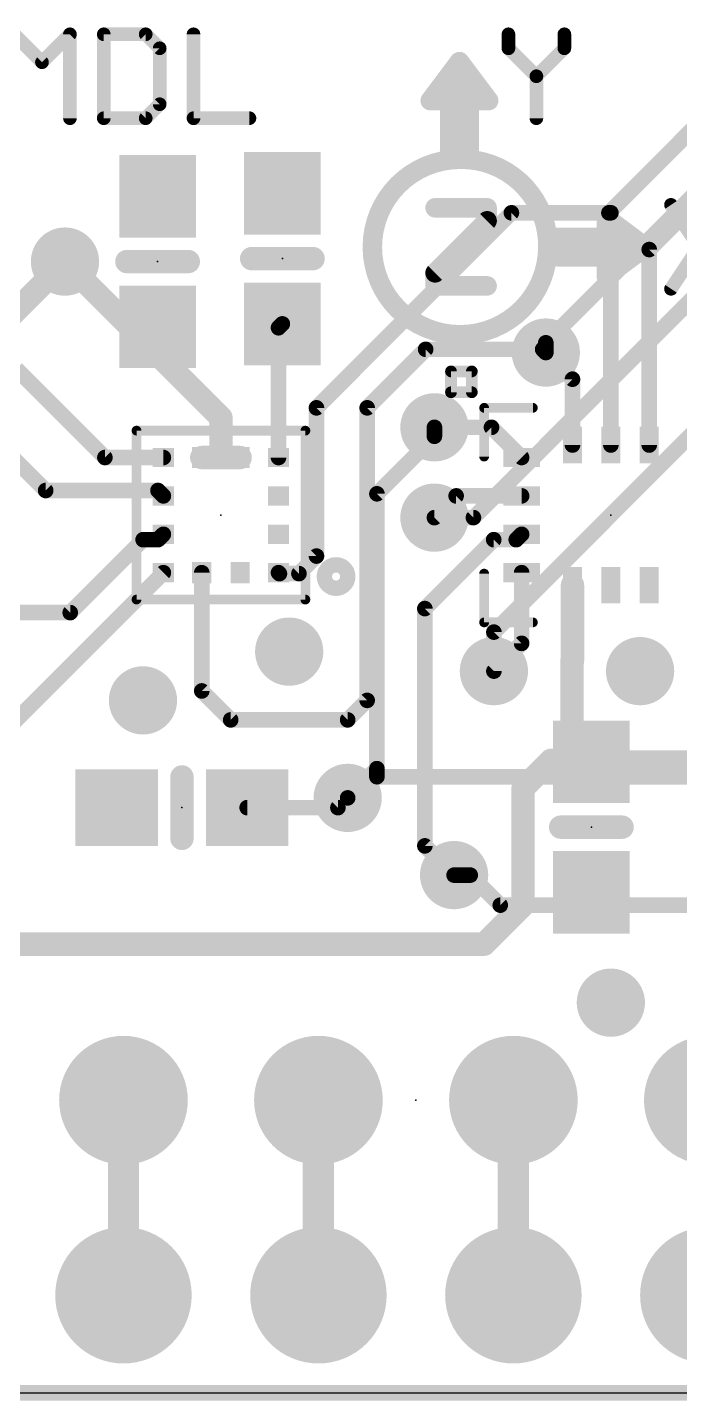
# Model space of a CAD drawing. Extents: x -6.4 to 50.9, y -4.9 to 29.2.
# Drawn here: x 20.34 to 28.83, y -0.1 to 17.78 of the extents above; entities that cross this region are included whole.
import ezdxf

# ---------------------------------------------------------------- set-up
doc = ezdxf.new("R2010")
doc.units = 0
for name, color, linetype in [('1', 12, 'CONTINUOUS'), ('16', 5, 'CONTINUOUS'), ('17', 110, 'CONTINUOUS'), ('18', 110, 'CONTINUOUS'), ('20', 53, 'CONTINUOUS'), ('21', 40, 'CONTINUOUS'), ('23', 40, 'CONTINUOUS')]:
    doc.layers.add(name, color=color, linetype=linetype)

# ---------------------------------------------------------------- blocks, each defined once
blk = doc.blocks.new('RECT')
blk.add_solid([(-0.5, -0.5), (0.5, -0.5), (-0.5, 0.5), (0.5, 0.5)])
blk = doc.blocks.new('ROUNDP')
at = {"const_width": 0.5}
blk.add_lwpolyline([(0, -0.25, 1), (0, 0.25, 1), (0, -0.25)], format="xyb", dxfattribs=at)
blk = doc.blocks.new('ROUNDV')
at = {"const_width": 0.5}
blk.add_lwpolyline([(0, -0.25, 1), (0, 0.25, 1), (0, -0.25)], format="xyb", dxfattribs=at)

msp = doc.modelspace()

# ---------------------------------------------------------------- linework, layer by layer
at = {"layer": '1'}
for points, const_width in [([(27.9146, 15.367), (30.2006, 17.653)], 0.2032), ([(30.4935, 16.9418), (28.44, 14.8883)], 0.2032), ([(24.1046, 12.827), (26.6446, 15.367)], 0.2032), ([(26.6446, 15.367), (27.9146, 15.367)], 0.2032), ([(27.9146, 15.367), (27.94, 15.367)], 0.2032), ([(27.94, 12.3425), (27.94, 15.367)], 0.2032), ([(21.971, 13.589), (20.828, 14.732)], 0.3048), ([(28.44, 12.3425), (28.44, 14.8883)], 0.2032), ([(22.0345, 13.882), (21.971, 13.8185)], 0.3048), ([(21.971, 13.8185), (21.971, 13.589)], 0.3048), ([(22.0345, 13.882), (22.098, 13.8185)], 0.3048), ([(22.098, 13.8185), (22.098, 13.462)], 0.3048), ([(23.61, 13.87), (23.6601, 13.9201)], 0.2032), ([(23.61, 12.18), (23.61, 13.87)], 0.2032), ([(22.098, 13.462), (21.971, 13.589)], 0.3048), ([(22.86, 12.7), (22.098, 13.462)], 0.3048), ([(24.765, 12.827), (25.527, 13.589)], 0.2032), ([(27.051, 13.589), (25.527, 13.589)], 0.2032), ([(27.0927, 13.5473), (27.051, 13.589)], 0.2032), ([(27.0927, 13.5473), (27.44, 13.2)], 0.2032), ([(21.348, 12.18), (20.193, 13.335)], 0.2032), ([(27.44, 12.3425), (27.44, 13.2)], 0.2032), ([(24.1046, 10.8966), (24.1046, 12.827)], 0.2032), ([(24.765, 9.017), (24.765, 12.827)], 0.2032), ([(20.5763, 11.7502), (19.6265, 12.7)], 0.2032), ([(22.86, 12.18), (22.86, 12.7)], 0.3048), ([(26.3845, 12.573), (25.6413, 12.573)], 0.2032), ([(26.7775, 12.18), (26.3845, 12.573)], 0.2032), ([(22.11, 12.18), (21.348, 12.18)], 0.2032), ([(22.86, 12.18), (22.61, 12.18)], 0.3048), ([(23.11, 12.18), (22.86, 12.18)], 0.3048), ([(22.0398, 11.7502), (20.5763, 11.7502)], 0.2032), ([(22.11, 11.68), (22.0398, 11.7502)], 0.2032), ([(25.9243, 11.68), (25.6413, 11.397)], 0.2032), ([(26.7775, 11.68), (25.9243, 11.68)], 0.2032), ([(22.11, 11.18), (22.0398, 11.1098)], 0.2032), ([(26.7775, 11.18), (26.7073, 11.1098)], 0.2032), ([(21.8463, 11.1098), (20.8965, 10.16)], 0.2032), ([(22.0398, 11.1098), (21.8463, 11.1098)], 0.2032), ([(26.4138, 11.1098), (25.5167, 10.2127)], 0.2032), ([(26.7073, 11.1098), (26.4138, 11.1098)], 0.2032), ([(23.876, 10.668), (24.1046, 10.8966)], 0.2032), ([(22.11, 10.68), (19.05, 7.62)], 0.2032), ([(22.61, 10.68), (22.61, 9.14)], 0.2032), ([(23.61, 10.68), (23.622, 10.668)], 0.2032), ([(23.876, 10.668), (23.622, 10.668)], 0.2032), ([(26.7775, 10.68), (26.7775, 9.7595)], 0.2032), ([(27.44, 10.5175), (27.44, 9.533)], 0.3048), ([(20.8965, 10.16), (19.05, 10.16)], 0.2032), ([(25.5167, 10.2127), (25.5167, 7.1223)], 0.2032), ([(26.7775, 9.7595), (26.416, 9.398)], 0.2032), ([(27.432, 9.525), (27.44, 9.533)], 0.3048), ([(27.432, 8.47), (27.432, 9.525)], 0.3048), ([(22.61, 9.14), (22.987, 8.763)], 0.2032), ([(24.511, 8.763), (24.765, 9.017)], 0.2032), ([(22.987, 8.763), (24.511, 8.763)], 0.2032), ([(27.6665, 8.2355), (27.432, 8.47)], 0.3048), ([(26.797, 7.874), (27.1585, 8.2355)], 0.3048), ([(27.1585, 8.2355), (27.6665, 8.2355)], 0.3048), ([(27.686, 8.216), (27.6665, 8.2355)], 0.3048), ([(27.686, 8.216), (29.464, 8.216)], 0.3048), ([(26.797, 6.35), (26.797, 7.874)], 0.3048), ([(23.202, 7.62), (24.384, 7.62)], 0.2032), ([(24.384, 7.62), (24.511, 7.747)], 0.2032), ([(25.5167, 7.1223), (25.8977, 6.7413)], 0.2032), ([(26.289, 5.842), (26.797, 6.35)], 0.3048), ([(12.7, 5.842), (26.289, 5.842)], 0.3048), ([(21.59, 1.27), (21.59, 3.81)], 0.4064), ([(24.13, 1.27), (24.13, 3.81)], 0.4064), ([(26.67, 3.81), (26.67, 1.27)], 0.4064), ([(50.8, 0), (0, 0)], 0.2032)]:
    msp.add_lwpolyline(points, dxfattribs=dict(at, const_width=const_width))
for points, const_width in [([(26.6446, 15.4178, 1), (26.6446, 15.3162)], 0.1016), ([(26.6805, 15.3311, 1), (26.6087, 15.4029)], 0.1016), ([(27.9146, 15.4178, 1), (27.9146, 15.3162)], 0.1016), ([(27.8787, 15.4029, 1), (27.9505, 15.3311)], 0.1016), ([(27.9908, 15.367, 1), (27.8892, 15.367)], 0.1016), ([(27.9146, 15.3162, 1), (27.9146, 15.4178)], 0.1016), ([(27.94, 15.3162, 1), (27.94, 15.4178)], 0.1016), ([(20.8819, 14.7859, 1), (20.7741, 14.6781)], 0.1524), ([(28.4908, 14.8883, 1), (28.3892, 14.8883)], 0.1016), ([(28.4041, 14.9242, 1), (28.4759, 14.8524)], 0.1016), ([(22.0472, 13.8185, 1), (21.8948, 13.8185)], 0.1524), ([(21.9171, 13.8724, 1), (22.0249, 13.7646)], 0.1524), ([(22.0884, 13.9359, 1), (21.9806, 13.8281)], 0.1524), ([(22.0884, 13.8281, 1), (21.9806, 13.9359)], 0.1524), ([(22.1742, 13.8185, 1), (22.0218, 13.8185)], 0.1524), ([(22.0441, 13.7646, 1), (22.1519, 13.8724)], 0.1524), ([(23.6608, 13.87, 1), (23.5592, 13.87)], 0.1016), ([(23.5741, 13.9059, 1), (23.6459, 13.8341)], 0.1016), ([(23.696, 13.8842, 1), (23.6242, 13.956)], 0.1016), ([(22.0249, 13.6429, 1), (21.9171, 13.5351)], 0.1524), ([(21.8948, 13.589, 1), (22.0472, 13.589)], 0.1524), ([(21.9171, 13.5351, 1), (22.0249, 13.6429)], 0.1524), ([(22.1519, 13.5159, 1), (22.0441, 13.4081)], 0.1524), ([(22.0441, 13.4081, 1), (22.1519, 13.5159)], 0.1524), ([(25.527, 13.6398, 1), (25.527, 13.5382)], 0.1016), ([(25.5629, 13.5531, 1), (25.4911, 13.6249)], 0.1016), ([(27.0869, 13.6249, 1), (27.0151, 13.5531)], 0.1016), ([(27.1286, 13.5833, 1), (27.0567, 13.5114)], 0.1016), ([(27.051, 13.5382, 1), (27.051, 13.6398)], 0.1016), ([(27.0567, 13.5114, 1), (27.1286, 13.5833)], 0.1016), ([(22.0218, 13.462, 1), (22.1742, 13.462)], 0.1524), ([(27.4908, 13.2, 1), (27.3892, 13.2)], 0.1016), ([(27.4041, 13.1641, 1), (27.4759, 13.2359)], 0.1016), ([(24.1554, 12.827, 1), (24.0538, 12.827)], 0.1016), ([(24.0687, 12.8629, 1), (24.1405, 12.7911)], 0.1016), ([(24.8158, 12.827, 1), (24.7142, 12.827)], 0.1016), ([(24.7291, 12.8629, 1), (24.8009, 12.7911)], 0.1016), ([(22.9362, 12.7, 1), (22.7838, 12.7)], 0.1524), ([(22.8061, 12.6461, 1), (22.9139, 12.7539)], 0.1524), ([(25.6413, 12.6238, 1), (25.6413, 12.5222)], 0.1016), ([(26.4204, 12.6089, 1), (26.3486, 12.5371)], 0.1016), ([(26.3845, 12.5222, 1), (26.3845, 12.6238)], 0.1016), ([(27.3892, 12.3425, 1), (27.4908, 12.3425)], 0.1016), ([(27.8892, 12.3425, 1), (27.9908, 12.3425)], 0.1016), ([(28.3892, 12.3425, 1), (28.4908, 12.3425)], 0.1016), ([(21.348, 12.2308, 1), (21.348, 12.1292)], 0.1016), ([(21.3121, 12.1441, 1), (21.3839, 12.2159)], 0.1016), ([(22.11, 12.1292, 1), (22.11, 12.2308)], 0.1016), ([(22.61, 12.2562, 1), (22.61, 12.1038)], 0.1524), ([(22.86, 12.2562, 1), (22.86, 12.1038)], 0.1524), ([(22.7838, 12.18, 1), (22.9362, 12.18)], 0.1524), ([(22.86, 12.1038, 1), (22.86, 12.2562)], 0.1524), ([(23.11, 12.1038, 1), (23.11, 12.2562)], 0.1524), ([(23.5592, 12.18, 1), (23.6608, 12.18)], 0.1016), ([(26.7416, 12.1441, 1), (26.8134, 12.2159)], 0.1016), ([(20.5763, 11.801, 1), (20.5763, 11.6994)], 0.1016), ([(20.5403, 11.7143, 1), (20.6122, 11.7861)], 0.1016), ([(22.0757, 11.7861, 1), (22.0039, 11.7143)], 0.1016), ([(22.0398, 11.6994, 1), (22.0398, 11.801)], 0.1016), ([(22.0741, 11.6441, 1), (22.1459, 11.7159)], 0.1016), ([(25.9243, 11.7308, 1), (25.9243, 11.6292)], 0.1016), ([(25.9602, 11.6441, 1), (25.8884, 11.7159)], 0.1016), ([(26.7775, 11.6292, 1), (26.7775, 11.7308)], 0.1016), ([(25.6054, 11.4329, 1), (25.6772, 11.3611)], 0.1016), ([(22.1459, 11.1441, 1), (22.0741, 11.2159)], 0.1016), ([(26.8134, 11.1441, 1), (26.7416, 11.2159)], 0.1016), ([(21.8463, 11.1606, 1), (21.8463, 11.059)], 0.1016), ([(21.8822, 11.0739, 1), (21.8103, 11.1457)], 0.1016), ([(22.0039, 11.1457, 1), (22.0757, 11.0739)], 0.1016), ([(22.0398, 11.059, 1), (22.0398, 11.1606)], 0.1016), ([(26.4138, 11.1606, 1), (26.4138, 11.059)], 0.1016), ([(26.4497, 11.0739, 1), (26.3778, 11.1457)], 0.1016), ([(26.6714, 11.1457, 1), (26.7432, 11.0739)], 0.1016), ([(26.7073, 11.059, 1), (26.7073, 11.1606)], 0.1016), ([(24.0538, 10.8966, 1), (24.1554, 10.8966)], 0.1016), ([(24.1405, 10.8607, 1), (24.0687, 10.9325)], 0.1016), ([(22.1459, 10.6441, 1), (22.0741, 10.7159)], 0.1016), ([(22.6608, 10.68, 1), (22.5592, 10.68)], 0.1016), ([(23.6459, 10.7159, 1), (23.5741, 10.6441)], 0.1016), ([(23.622, 10.7188, 1), (23.622, 10.6172)], 0.1016), ([(23.5861, 10.6321, 1), (23.6579, 10.7039)], 0.1016), ([(23.8401, 10.7039, 1), (23.9119, 10.6321)], 0.1016), ([(23.876, 10.6172, 1), (23.876, 10.7188)], 0.1016), ([(26.8283, 10.68, 1), (26.7267, 10.68)], 0.1016), ([(27.5162, 10.5175, 1), (27.3638, 10.5175)], 0.1524), ([(20.8605, 10.1959, 1), (20.9324, 10.1241)], 0.1016), ([(20.8965, 10.1092, 1), (20.8965, 10.2108)], 0.1016), ([(25.5675, 10.2127, 1), (25.4659, 10.2127)], 0.1016), ([(25.4808, 10.2487, 1), (25.5526, 10.1768)], 0.1016), ([(26.8134, 9.7236, 1), (26.7416, 9.7954)], 0.1016), ([(26.7267, 9.7595, 1), (26.8283, 9.7595)], 0.1016), ([(27.5082, 9.525, 1), (27.3558, 9.525)], 0.1524), ([(27.4939, 9.4791, 1), (27.3861, 9.5869)], 0.1524), ([(26.3801, 9.4339, 1), (26.4519, 9.3621)], 0.1016), ([(27.3781, 9.5789, 1), (27.4859, 9.4711)], 0.1524), ([(27.3638, 9.533, 1), (27.5162, 9.533)], 0.1524), ([(22.6459, 9.1759, 1), (22.5741, 9.1041)], 0.1016), ([(22.5592, 9.14, 1), (22.6608, 9.14)], 0.1016), ([(24.7142, 9.017, 1), (24.8158, 9.017)], 0.1016), ([(24.8009, 8.9811, 1), (24.7291, 9.0529)], 0.1016), ([(22.987, 8.8138, 1), (22.987, 8.7122)], 0.1016), ([(22.9511, 8.7271, 1), (23.0229, 8.7989)], 0.1016), ([(24.4751, 8.7989, 1), (24.5469, 8.7271)], 0.1016), ([(24.511, 8.7122, 1), (24.511, 8.8138)], 0.1016), ([(27.4859, 8.5239, 1), (27.3781, 8.4161)], 0.1524), ([(27.3558, 8.47, 1), (27.5082, 8.47)], 0.1524), ([(27.1585, 8.3117, 1), (27.1585, 8.1593)], 0.1524), ([(27.2124, 8.1816, 1), (27.1046, 8.2894)], 0.1524), ([(27.7204, 8.2894, 1), (27.6126, 8.1816)], 0.1524), ([(27.686, 8.2922, 1), (27.686, 8.1398)], 0.1524), ([(27.6126, 8.1816, 1), (27.7204, 8.2894)], 0.1524), ([(27.6321, 8.1621, 1), (27.7399, 8.2699)], 0.1524), ([(27.6665, 8.1593, 1), (27.6665, 8.3117)], 0.1524), ([(26.8732, 7.874, 1), (26.7208, 7.874)], 0.1524), ([(26.7431, 7.9279, 1), (26.8509, 7.8201)], 0.1524), ([(23.202, 7.6708, 1), (23.202, 7.5692)], 0.1016), ([(24.3481, 7.6559, 1), (24.4199, 7.5841)], 0.1016), ([(24.384, 7.5692, 1), (24.384, 7.6708)], 0.1016), ([(24.5469, 7.7111, 1), (24.4751, 7.7829)], 0.1016), ([(25.5526, 7.1582, 1), (25.4808, 7.0864)], 0.1016), ([(25.4659, 7.1223, 1), (25.5675, 7.1223)], 0.1016), ([(25.8618, 6.7054, 1), (25.9336, 6.7772)], 0.1016), ([(26.8509, 6.2961, 1), (26.7431, 6.4039)], 0.1524), ([(26.7208, 6.35, 1), (26.8732, 6.35)], 0.1524), ([(26.2351, 5.8959, 1), (26.3429, 5.7881)], 0.1524), ([(26.289, 5.7658, 1), (26.289, 5.9182)], 0.1524), ([(21.6916, 3.81, 1), (21.4884, 3.81)], 0.2032), ([(24.2316, 3.81, 1), (24.0284, 3.81)], 0.2032), ([(26.7716, 3.81, 1), (26.5684, 3.81)], 0.2032), ([(21.4884, 1.27, 1), (21.6916, 1.27)], 0.2032), ([(24.0284, 1.27, 1), (24.2316, 1.27)], 0.2032), ([(26.5684, 1.27, 1), (26.7716, 1.27)], 0.2032)]:
    msp.add_lwpolyline(points, format="xyb", dxfattribs=dict(at, const_width=const_width))
at = {"layer": '16'}
for points, const_width in [([(30.9443, 17.526), (27.0927, 13.6743)], 0.2032), ([(30.0863, 15.334), (26.1493, 11.397)], 0.2032), ([(26.416, 9.906), (31.75, 15.24)], 0.2032), ([(20.828, 14.732), (20.066, 13.97)], 0.3048), ([(27.0927, 13.5473), (27.0927, 13.6743)], 0.2032), ([(25.6413, 12.4567), (24.892, 11.7074)], 0.2032), ([(25.6413, 12.573), (25.6413, 12.4567)], 0.2032), ([(24.892, 11.7074), (24.892, 8.128)], 0.2032), ([(25.6413, 11.397), (26.1493, 11.397)], 0.2032), ([(26.416, 9.398), (26.416, 9.906)], 0.2032), ([(24.511, 7.747), (24.892, 8.128)], 0.2032), ([(24.892, 8.128), (24.892, 8.0228)], 0.2032), ([(24.892, 8.0228), (28.9778, 8.0228)], 0.2032), ([(25.8977, 6.7413), (26.108, 6.7413)], 0.2032), ([(26.4993, 6.35), (26.108, 6.7413)], 0.2032), ([(26.4993, 6.35), (37.846, 6.35)], 0.2032), ([(50.8, 0), (0, 0)], 0.2032)]:
    msp.add_lwpolyline(points, dxfattribs=dict(at, const_width=const_width))
for points, const_width in [([(20.8819, 14.6781, 1), (20.7741, 14.7859)], 0.1524), ([(27.1435, 13.6743, 1), (27.0419, 13.6743)], 0.1016), ([(27.0567, 13.7103, 1), (27.1286, 13.6384)], 0.1016), ([(27.0419, 13.5473, 1), (27.1435, 13.5473)], 0.1016), ([(25.6921, 12.573, 1), (25.5905, 12.573)], 0.1016), ([(25.6772, 12.4208, 1), (25.6054, 12.4926)], 0.1016), ([(25.5905, 12.4567, 1), (25.6921, 12.4567)], 0.1016), ([(24.9428, 11.7074, 1), (24.8412, 11.7074)], 0.1016), ([(24.8561, 11.7433, 1), (24.9279, 11.6715)], 0.1016), ([(25.6413, 11.4478, 1), (25.6413, 11.3462)], 0.1016), ([(26.1134, 11.4329, 1), (26.1852, 11.3611)], 0.1016), ([(26.1493, 11.3462, 1), (26.1493, 11.4478)], 0.1016), ([(26.4668, 9.906, 1), (26.3652, 9.906)], 0.1016), ([(26.3801, 9.9419, 1), (26.4519, 9.8701)], 0.1016), ([(26.3652, 9.398, 1), (26.4668, 9.398)], 0.1016), ([(24.9428, 8.128, 1), (24.8412, 8.128)], 0.1016), ([(24.9279, 8.0921, 1), (24.8561, 8.1639)], 0.1016), ([(24.8412, 8.128, 1), (24.9428, 8.128)], 0.1016), ([(24.892, 8.0736, 1), (24.892, 7.972)], 0.1016), ([(24.8412, 8.0228, 1), (24.9428, 8.0228)], 0.1016), ([(24.4751, 7.7829, 1), (24.5469, 7.7111)], 0.1016), ([(25.8977, 6.7921, 1), (25.8977, 6.6905)], 0.1016), ([(26.1439, 6.7772, 1), (26.0721, 6.7054)], 0.1016), ([(26.108, 6.6905, 1), (26.108, 6.7921)], 0.1016), ([(26.4993, 6.4008, 1), (26.4993, 6.2992)], 0.1016), ([(26.4634, 6.3141, 1), (26.5352, 6.3859)], 0.1016)]:
    msp.add_lwpolyline(points, format="xyb", dxfattribs=dict(at, const_width=const_width))
at = {"layer": '20'}
msp.add_line((2.54, 0), (48.26, 0), dxfattribs=at)
at = {"layer": '21'}
for points, const_width in [([(20.1637, 17.692), (20.5281, 17.3277)], 0.1778), ([(20.5281, 17.3277), (20.8924, 17.692)], 0.1778), ([(20.8924, 17.692), (20.8924, 16.5989)], 0.1778), ([(21.3331, 17.692), (21.3331, 16.5989)], 0.1778), ([(21.8797, 17.692), (21.3331, 17.692)], 0.1778), ([(22.0618, 17.5098), (21.8797, 17.692)], 0.1778), ([(22.5025, 17.692), (22.5025, 16.5989)], 0.1778), ([(26.6055, 17.692), (26.6055, 17.5098)], 0.1778), ([(27.3343, 17.5098), (27.3343, 17.692)], 0.1778), ([(22.0618, 16.7811), (22.0618, 17.5098)], 0.1778), ([(26.6055, 17.5098), (26.9699, 17.1455)], 0.1778), ([(26.9699, 17.1455), (27.3343, 17.5098)], 0.1778), ([(25.5865, 16.8285), (25.9675, 17.3365)], 0.254), ([(25.9191, 17.272), (26.0159, 17.272)], 0.254), ([(25.9675, 17.3365), (26.3485, 16.8285)], 0.254), ([(26.9699, 17.1455), (26.9699, 16.5989)], 0.1778), ([(25.7286, 17.018), (26.2064, 17.018)], 0.254), ([(21.8797, 16.5989), (22.0618, 16.7811)], 0.1778), ([(25.8405, 16.8285), (25.5865, 16.8285)], 0.254), ([(25.8405, 16.1935), (25.8405, 16.8285)], 0.254), ([(25.8405, 16.764), (26.0945, 16.764)], 0.254), ([(26.3485, 16.8285), (26.0945, 16.8285)], 0.254), ([(26.0945, 16.8285), (26.0945, 16.1935)], 0.254), ([(21.3331, 16.5989), (21.8797, 16.5989)], 0.1778), ([(22.5025, 16.5989), (23.2312, 16.5989)], 0.1778), ([(25.8405, 16.51), (26.0945, 16.51)], 0.254), ([(25.8405, 16.256), (26.0945, 16.256)], 0.254), ([(26.0945, 16.1935), (25.8405, 16.1935)], 0.254), ([(25.65, 15.4324), (26.3279, 15.4324)], 0.254), ([(26.3279, 15.4324), (26.3279, 15.2629)], 0.254), ([(28.7234, 15.4705), (29.4522, 14.3774)], 0.1778), ([(29.4522, 15.4705), (28.7234, 14.3774)], 0.1778), ([(26.3279, 15.2629), (25.65, 14.585)], 0.254), ([(27.8805, 15.0485), (27.8805, 15.3025)], 0.254), ([(27.8805, 15.3025), (28.3885, 14.9215)], 0.254), ([(27.8805, 15.24), (27.9638, 15.24)], 0.254), ([(27.2455, 14.7945), (27.2455, 15.0485)], 0.254), ([(27.2455, 15.0485), (27.8805, 15.0485)], 0.254), ([(27.2455, 14.986), (28.3025, 14.986)], 0.254), ([(28.3885, 14.9215), (27.8805, 14.5405)], 0.254), ([(21.6345, 14.732), (22.4345, 14.732)], 0.3048), ([(23.2601, 14.7701), (24.0601, 14.7701)], 0.3048), ([(27.8805, 14.7945), (27.2455, 14.7945)], 0.254), ([(27.8805, 14.5405), (27.8805, 14.7945)], 0.254), ([(27.8805, 14.732), (28.1358, 14.732)], 0.254), ([(25.65, 14.585), (25.65, 14.4155)], 0.254), ([(25.65, 14.4155), (26.3279, 14.4155)], 0.254), ([(25.8572, 13.0302), (25.8572, 13.3014)], 0.1524), ([(25.8572, 13.3014), (26.1284, 13.3014)], 0.1524), ([(26.1284, 13.3014), (26.1284, 13.0302)], 0.1524), ([(26.1284, 13.0302), (25.8572, 13.0302)], 0.1524), ([(26.924, 12.827), (26.289, 12.827)], 0.127), ([(26.289, 12.827), (26.289, 12.192)], 0.127), ([(21.76, 10.33), (21.76, 12.53)], 0.127), ([(21.76, 12.53), (23.96, 12.53)], 0.127), ([(23.96, 12.53), (23.96, 10.33)], 0.127), ([(26.289, 10.668), (26.289, 10.033)], 0.127), ([(23.96, 10.33), (21.76, 10.33)], 0.127), ([(26.289, 10.033), (26.924, 10.033)], 0.127), ([(22.352, 8.02), (22.352, 7.22)], 0.3048), ([(28.086, 7.366), (27.286, 7.366)], 0.3048)]:
    msp.add_lwpolyline(points, dxfattribs=dict(at, const_width=const_width))
for points, const_width in [([(20.9369, 17.692, 1), (20.848, 17.692)], 0.0889), ([(20.9239, 17.6606, 1), (20.861, 17.7235)], 0.0889), ([(21.3775, 17.692, 1), (21.2886, 17.692)], 0.0889), ([(21.3331, 17.7365, 1), (21.3331, 17.6476)], 0.0889), ([(21.9111, 17.7235, 1), (21.8482, 17.6606)], 0.0889), ([(21.8797, 17.6476, 1), (21.8797, 17.7365)], 0.0889), ([(22.5469, 17.692, 1), (22.458, 17.692)], 0.0889), ([(26.65, 17.692, 1), (26.5611, 17.692)], 0.0889), ([(27.3787, 17.692, 1), (27.2898, 17.692)], 0.0889), ([(22.1063, 17.5098, 1), (22.0174, 17.5098)], 0.0889), ([(22.0304, 17.4784, 1), (22.0933, 17.5413)], 0.0889), ([(26.6369, 17.5413, 1), (26.5741, 17.4784)], 0.0889), ([(26.5611, 17.5098, 1), (26.65, 17.5098)], 0.0889), ([(27.2898, 17.5098, 1), (27.3787, 17.5098)], 0.0889), ([(27.3657, 17.4784, 1), (27.3028, 17.5413)], 0.0889), ([(20.4966, 17.3591, 1), (20.5595, 17.2962)], 0.0889), ([(20.4966, 17.2962, 1), (20.5595, 17.3591)], 0.0889), ([(25.9191, 17.3355, 1), (25.9191, 17.2085)], 0.127), ([(26.0183, 17.3746, 1), (25.9167, 17.2984)], 0.127), ([(26.0183, 17.2984, 1), (25.9167, 17.3746)], 0.127), ([(26.0159, 17.2085, 1), (26.0159, 17.3355)], 0.127), ([(26.9384, 17.1769, 1), (27.0013, 17.114)], 0.0889), ([(27.0143, 17.1455, 1), (26.9254, 17.1455)], 0.0889), ([(26.9384, 17.114, 1), (27.0013, 17.1769)], 0.0889), ([(25.7286, 17.0815, 1), (25.7286, 16.9545)], 0.127), ([(26.2064, 16.9545, 1), (26.2064, 17.0815)], 0.127), ([(22.0174, 16.7811, 1), (22.1063, 16.7811)], 0.0889), ([(22.0933, 16.7497, 1), (22.0304, 16.8125)], 0.0889), ([(25.5865, 16.892, 1), (25.5865, 16.765)], 0.127), ([(25.5357, 16.8666, 1), (25.6373, 16.7904)], 0.127), ([(25.904, 16.8285, 1), (25.777, 16.8285)], 0.127), ([(25.8405, 16.8275, 1), (25.8405, 16.7005)], 0.127), ([(25.8405, 16.765, 1), (25.8405, 16.892)], 0.127), ([(26.0945, 16.892, 1), (26.0945, 16.765)], 0.127), ([(26.158, 16.8285, 1), (26.031, 16.8285)], 0.127), ([(26.0945, 16.7005, 1), (26.0945, 16.8275)], 0.127), ([(26.2977, 16.7904, 1), (26.3993, 16.8666)], 0.127), ([(26.3485, 16.765, 1), (26.3485, 16.892)], 0.127), ([(20.848, 16.5989, 1), (20.9369, 16.5989)], 0.0889), ([(21.2886, 16.5989, 1), (21.3775, 16.5989)], 0.0889), ([(21.3331, 16.6434, 1), (21.3331, 16.5544)], 0.0889), ([(21.8482, 16.6303, 1), (21.9111, 16.5675)], 0.0889), ([(21.8797, 16.5544, 1), (21.8797, 16.6434)], 0.0889), ([(22.458, 16.5989, 1), (22.5469, 16.5989)], 0.0889), ([(22.5025, 16.6434, 1), (22.5025, 16.5544)], 0.0889), ([(23.2312, 16.5544, 1), (23.2312, 16.6434)], 0.0889), ([(25.8405, 16.5735, 1), (25.8405, 16.4465)], 0.127), ([(26.0945, 16.4465, 1), (26.0945, 16.5735)], 0.127), ([(26.9254, 16.5989, 1), (27.0143, 16.5989)], 0.0889), ([(25.8405, 16.3195, 1), (25.8405, 16.1925)], 0.127), ([(25.8405, 16.257, 1), (25.8405, 16.13)], 0.127), ([(26.0945, 16.1925, 1), (26.0945, 16.3195)], 0.127), ([(26.0945, 16.13, 1), (26.0945, 16.257)], 0.127), ([(25.9755, 16.0645, 0.4142), (24.8325, 14.9215)], 0.254), ([(25.777, 16.1935, 1), (25.904, 16.1935)], 0.127), ([(27.1185, 14.9215, 0.4245), (25.9755, 16.0645)], 0.254), ([(25.9744, 16.128, 1), (25.9766, 16.001)], 0.127), ([(25.9755, 16.001, 1), (25.9755, 16.128)], 0.127), ([(26.031, 16.1935, 1), (26.158, 16.1935)], 0.127), ([(25.65, 15.4959, 1), (25.65, 15.3689)], 0.127), ([(26.3914, 15.4324, 1), (26.2644, 15.4324)], 0.127), ([(26.3279, 15.3689, 1), (26.3279, 15.4959)], 0.127), ([(28.7604, 15.4952, 1), (28.6864, 15.4459)], 0.0889), ([(26.3728, 15.218, 1), (26.283, 15.3078)], 0.127), ([(27.944, 15.3025, 1), (27.817, 15.3025)], 0.127), ([(27.9186, 15.3533, 1), (27.8424, 15.2517)], 0.127), ([(26.2644, 15.2629, 1), (26.3914, 15.2629)], 0.127), ([(27.8805, 15.3035, 1), (27.8805, 15.1765)], 0.127), ([(27.9638, 15.1765, 1), (27.9638, 15.3035)], 0.127), ([(24.8325, 14.9215, 0.4142), (25.9755, 13.7785)], 0.254), ([(24.896, 14.9215, 1), (24.769, 14.9215)], 0.127), ([(25.9755, 13.7785, 0.4142), (27.1185, 14.9215)], 0.254), ([(27.182, 14.9215, 1), (27.055, 14.9215)], 0.127), ([(27.309, 15.0485, 1), (27.182, 15.0485)], 0.127), ([(27.2455, 15.112, 1), (27.2455, 14.985)], 0.127), ([(27.2455, 15.0495, 1), (27.2455, 14.9225)], 0.127), ([(27.817, 15.0485, 1), (27.944, 15.0485)], 0.127), ([(27.8805, 14.985, 1), (27.8805, 15.112)], 0.127), ([(28.3025, 14.9225, 1), (28.3025, 15.0495)], 0.127), ([(28.4266, 14.8707, 1), (28.3504, 14.9723)], 0.127), ([(28.3504, 14.8707, 1), (28.4266, 14.9723)], 0.127), ([(21.6345, 14.8082, 1), (21.6345, 14.6558)], 0.1524), ([(22.4345, 14.6558, 1), (22.4345, 14.8082)], 0.1524), ([(23.2601, 14.8463, 1), (23.2601, 14.6939)], 0.1524), ([(24.0601, 14.6939, 1), (24.0601, 14.8463)], 0.1524), ([(24.769, 14.9215, 1), (24.896, 14.9215)], 0.127), ([(27.055, 14.9226, 1), (27.182, 14.9204)], 0.127), ([(27.2455, 14.858, 1), (27.2455, 14.731)], 0.127), ([(27.182, 14.7945, 1), (27.309, 14.7945)], 0.127), ([(27.944, 14.7945, 1), (27.817, 14.7945)], 0.127), ([(27.8805, 14.7955, 1), (27.8805, 14.6685)], 0.127), ([(27.8805, 14.731, 1), (27.8805, 14.858)], 0.127), ([(28.1358, 14.6685, 1), (28.1358, 14.7955)], 0.127), ([(25.7135, 14.585, 1), (25.5865, 14.585)], 0.127), ([(25.6051, 14.6299, 1), (25.6949, 14.5401)], 0.127), ([(25.65, 14.479, 1), (25.65, 14.352)], 0.127), ([(26.3279, 14.352, 1), (26.3279, 14.479)], 0.127), ([(27.8424, 14.5913, 1), (27.9186, 14.4897)], 0.127), ([(27.817, 14.5405, 1), (27.944, 14.5405)], 0.127), ([(25.5865, 14.4155, 1), (25.7135, 14.4155)], 0.127), ([(28.6864, 14.4021, 1), (28.7604, 14.3527)], 0.0889), ([(25.9755, 13.842, 1), (25.9755, 13.715)], 0.127), ([(25.9755, 13.715, 1), (25.9755, 13.842)], 0.127), ([(25.8953, 13.3014, 1), (25.8191, 13.3014)], 0.0762), ([(25.8572, 13.3395, 1), (25.8572, 13.2633)], 0.0762), ([(26.1665, 13.3014, 1), (26.0903, 13.3014)], 0.0762), ([(26.1284, 13.2633, 1), (26.1284, 13.3395)], 0.0762), ([(25.8572, 13.0683, 1), (25.8572, 12.9921)], 0.0762), ([(25.8191, 13.0302, 1), (25.8953, 13.0302)], 0.0762), ([(26.0903, 13.0302, 1), (26.1665, 13.0302)], 0.0762), ([(26.1284, 12.9921, 1), (26.1284, 13.0683)], 0.0762), ([(26.289, 12.8588, 1), (26.289, 12.7952)], 0.0635), ([(26.3208, 12.827, 1), (26.2573, 12.827)], 0.0635), ([(26.924, 12.7952, 1), (26.924, 12.8588)], 0.0635), ([(21.76, 12.5618, 1), (21.76, 12.4983)], 0.0635), ([(21.7918, 12.53, 1), (21.7283, 12.53)], 0.0635), ([(23.9917, 12.53, 1), (23.9283, 12.53)], 0.0635), ([(23.96, 12.4983, 1), (23.96, 12.5618)], 0.0635), ([(26.2573, 12.192, 1), (26.3208, 12.192)], 0.0635), ([(24.36, 10.53, 1), (24.36, 10.73, 1), (24.36, 10.53)], 0.3048), ([(26.3208, 10.668, 1), (26.2573, 10.668)], 0.0635), ([(21.76, 10.3618, 1), (21.76, 10.2982)], 0.0635), ([(23.96, 10.2982, 1), (23.96, 10.3618)], 0.0635), ([(21.7283, 10.33, 1), (21.7918, 10.33)], 0.0635), ([(23.9283, 10.33, 1), (23.9917, 10.33)], 0.0635), ([(26.289, 10.0648, 1), (26.289, 10.0013)], 0.0635), ([(26.2573, 10.033, 1), (26.3208, 10.033)], 0.0635), ([(26.924, 10.0013, 1), (26.924, 10.0648)], 0.0635), ([(22.4282, 8.02, 1), (22.2758, 8.02)], 0.1524), ([(27.286, 7.4422, 1), (27.286, 7.2898)], 0.1524), ([(28.086, 7.2898, 1), (28.086, 7.4422)], 0.1524), ([(22.2758, 7.22, 1), (22.4282, 7.22)], 0.1524)]:
    msp.add_lwpolyline(points, format="xyb", dxfattribs=dict(at, const_width=const_width))
at = {"layer": '23'}
for p in [(22.0345, 14.732), (23.6601, 14.7701), (22.86, 11.43), (27.94, 11.43), (22.352, 7.62), (27.686, 7.366), (25.4, 3.81)]:
    msp.add_point(p, dxfattribs=at)

# ---------------------------------------------------------------- block references
at = {"layer": '1', "xscale": 1.075}
for p, rotation in [((22.0345, 15.582), 90), ((23.6601, 15.6201), 90), ((22.0345, 13.882), 90), ((23.6601, 13.9201), 90), ((27.686, 8.216), 270), ((27.686, 6.516), 270)]:
    msp.add_blockref('RECT', p, dxfattribs=dict(at, rotation=rotation))
at = {"layer": '1', "yscale": 0.25}
for p, xscale, rotation in [((27.44, 12.3425), 0.475, 270), ((27.94, 12.3425), 0.475, 270), ((28.44, 12.3425), 0.475, 270), ((22.61, 12.18), 0.275, 270), ((23.11, 12.18), 0.275, 270), ((23.61, 12.18), 0.275, 180), ((23.61, 11.68), 0.275, 180), ((23.61, 11.18), 0.275, 180), ((22.61, 10.68), 0.275, 90), ((23.11, 10.68), 0.275, 90), ((23.61, 10.68), 0.275, 180), ((27.44, 10.5175), 0.475, 90), ((27.94, 10.5175), 0.475, 90), ((28.44, 10.5175), 0.475, 90)]:
    msp.add_blockref('RECT', p, dxfattribs=dict(at, xscale=xscale, rotation=rotation))
for p, xscale in [((22.11, 12.18), 0.275), ((26.7775, 12.18), 0.475), ((22.11, 11.68), 0.275), ((26.7775, 11.68), 0.475), ((22.11, 11.18), 0.275), ((26.7775, 11.18), 0.475), ((22.11, 10.68), 0.275), ((26.7775, 10.68), 0.475)]:
    msp.add_blockref('RECT', p, dxfattribs=dict(at, xscale=xscale))
at = {"layer": '1', "xscale": 1.075}
for p in [(21.502, 7.62), (23.202, 7.62)]:
    msp.add_blockref('RECT', p, dxfattribs=at)
at = {"layer": '17', "xscale": 1.6764, "yscale": 1.6764, "rotation": 270}
for p in [(21.59, 3.81), (21.59, 3.81), (24.13, 3.81), (24.13, 3.81), (26.67, 3.81), (26.67, 3.81), (29.21, 3.81), (29.21, 3.81)]:
    msp.add_blockref('ROUNDP', p, dxfattribs=at)
at = {"layer": '17', "xscale": 1.778, "yscale": 1.778}
for p in [(21.59, 1.27), (21.59, 1.27), (24.13, 1.27), (24.13, 1.27), (26.67, 1.27), (26.67, 1.27), (29.21, 1.27), (29.21, 1.27)]:
    msp.add_blockref('ROUNDP', p, dxfattribs=at)
at = {"layer": '18', "xscale": 0.889, "yscale": 0.889}
for p in [(20.828, 14.732), (20.828, 14.732), (27.0927, 13.5473), (27.0927, 13.5473), (25.6413, 12.573), (25.6413, 12.573), (25.6413, 11.397), (25.6413, 11.397), (23.749, 9.652), (23.749, 9.652), (26.416, 9.398), (26.416, 9.398), (28.321, 9.398), (28.321, 9.398), (21.844, 9.017), (21.844, 9.017), (24.511, 7.747), (24.511, 7.747), (25.8977, 6.7413), (25.8977, 6.7413), (27.94, 5.08), (27.94, 5.08)]:
    msp.add_blockref('ROUNDV', p, dxfattribs=at)

doc.saveas('drawing.dxf')
